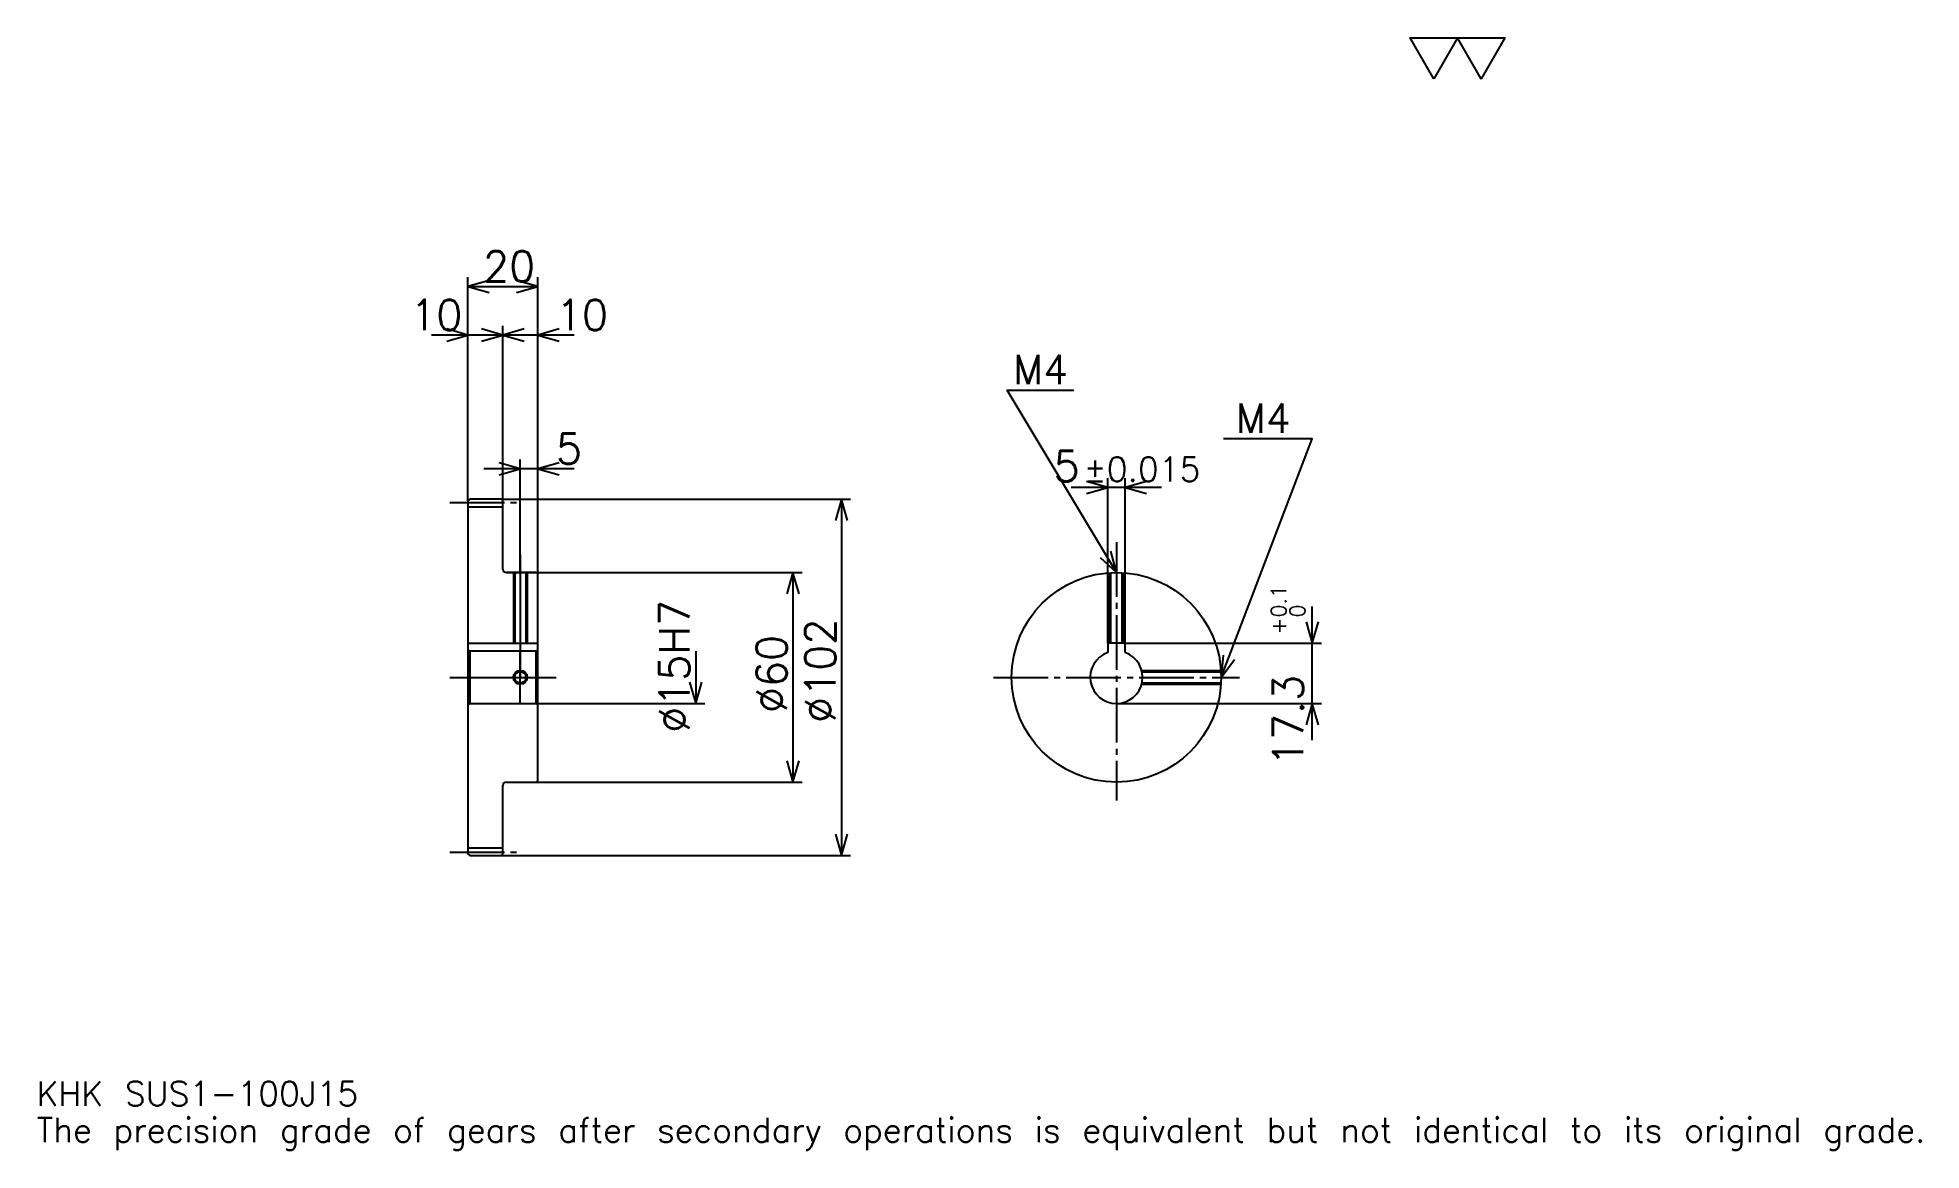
# Model space of a CAD drawing. Extents: x 18 to 557, y 6 to 325.
import ezdxf

# ---------------------------------------------------------------- set-up
doc = ezdxf.new("R2010")
doc.units = 0
doc.linetypes.add('DASHDOT', pattern=[20.869564, 15.652174, -1.73913, 1.73913, -1.73913])
doc.layers.get('0').update_dxf_attribs({"linetype": 'CONTINUOUS'})
doc.layers.add('DASHDOT', color=6, linetype='DASHDOT')
doc.styles.add('KANJI', font='TXT', dxfattribs={"bigfont": 'BIGFONT'})

msp = doc.modelspace()

# ---------------------------------------------------------------- linework, layer by layer
at = {"color": 5}
for p, q in [((140.869568, 192.739136), (140.869568, 256.217407)), ((140.869568, 253.608704), (160.869568, 253.608704)), ((160.869568, 192.739136), (160.869568, 256.217407)), ((161.304352, 239.695648), (130.434784, 239.695648)), ((171.304352, 239.695648), (140.434784, 239.695648)), ((150.869568, 192.739136), (150.869568, 242.304352)), ((171.304352, 201.434784), (145.434784, 201.434784)), ((155.869568, 192.739136), (155.869568, 204.043488)), ((339.456543, 196.08696), (313.586975, 196.08696)), ((324.021729, 151.539139), (324.021729, 198.695648)), ((329.021729, 151.539139), (329.021729, 198.695648)), ((140.869568, 192.239136), (140.869568, 192.739136)), ((150.369568, 192.739136), (160.869568, 192.739136)), ((150.869568, 192.239136), (150.869568, 192.739136)), ((155.869568, 171.739136), (155.869568, 192.739136)), ((155.869568, 171.739136), (155.869568, 192.739136)), ((160.869568, 192.739136), (250.434784, 192.739136)), ((160.869568, 171.239136), (160.869568, 192.739136)), ((247.82608, 192.739136), (247.82608, 90.739136)), ((151.869568, 171.739136), (160.869568, 171.739136)), ((160.869568, 171.739136), (236.521744, 171.739136)), ((233.913055, 171.739136), (233.913055, 111.739136)), ((382.608704, 123.804352), (382.608704, 161.973923)), ((329.021729, 151.539139), (385.217407, 151.539139)), ((206.08696, 149.239136), (206.08696, 134.239136)), ((160.869568, 134.239136), (208.695648, 134.239136)), ((326.521729, 134.239136), (385.217407, 134.239136)), ((151.869568, 111.739136), (160.869568, 111.739136)), ((160.869568, 111.739136), (236.521744, 111.739136)), ((150.369568, 90.739136), (160.869568, 90.739136)), ((160.869568, 90.739136), (250.434784, 90.739136))]:
    msp.add_line(p, q, dxfattribs=at)
at = {"color": 4}
for p, q in [((140.869568, 190.489136), (150.869568, 190.489136)), ((140.869568, 151.539139), (160.869568, 151.539139)), ((141.369568, 149.239136), (141.369568, 134.239136)), ((160.369568, 149.239136), (160.869568, 149.739136)), ((160.369568, 134.239136), (160.869568, 133.739136)), ((140.869568, 92.989136), (150.869568, 92.989136))]:
    msp.add_line(p, q, dxfattribs=at)
at = {"color": 7}
msp.add_lwpolyline([(417.391296, 313.043488), (410.608673, 324.800018), (437.739136, 324.800018), (430.956512, 313.043488), (424.17392, 324.800018), (417.391296, 313.043488)], dxfattribs=at)
at = {"color": 5}
for points in [[(146.956528, 255.347839), (140.869568, 253.608704), (146.956528, 251.869568)], [(154.782608, 251.869568), (160.869568, 253.608704), (154.782608, 255.347839)], [(134.782608, 237.956528), (140.869568, 239.695648), (134.782608, 241.434784)], [(144.782608, 237.956528), (150.869568, 239.695648), (144.782608, 241.434784)], [(156.956528, 241.434784), (150.869568, 239.695648), (156.956528, 237.956528)], [(166.956528, 241.434784), (160.869568, 239.695648), (166.956528, 237.956528)], [(326.521729, 171.739136), (295.217407, 223.913055), (314.347839, 223.913055)], [(356.521729, 141.739136), (382.608704, 210), (357.217407, 210)], [(149.782608, 199.695648), (155.869568, 201.434784), (149.782608, 203.17392)], [(166.956528, 203.17392), (160.869568, 201.434784), (166.956528, 199.695648)], [(317.934784, 194.347824), (324.021729, 196.08696), (317.934784, 197.826096)], [(335.108704, 197.826096), (329.021729, 196.08696), (335.108704, 194.347824)], [(249.565216, 186.652176), (247.82608, 192.739136), (246.08696, 186.652176)], [(321.898743, 176.063873), (326.521729, 171.739136), (324.881317, 177.853424)], [(235.652176, 165.652176), (233.913055, 171.739136), (232.17392, 165.652176)], [(380.869568, 157.626099), (382.608704, 151.539139), (384.347839, 157.626099)], [(357.07016, 148.045868), (356.521729, 141.739136), (360.319214, 146.804184)], [(204.347824, 140.326096), (206.08696, 134.239136), (207.82608, 140.326096)], [(384.347839, 128.152176), (382.608704, 134.239136), (380.869568, 128.152176)], [(232.17392, 117.826096), (233.913055, 111.739136), (235.652176, 117.826096)], [(246.08696, 96.826096), (247.82608, 90.739136), (249.565216, 96.826096)]]:
    msp.add_lwpolyline(points, dxfattribs=at)
at = {"color": 4}
for points in [[(150.869568, 172.739136), (150.869568, 192.239136), (150.369568, 192.739136), (141.369568, 192.739136), (140.869568, 192.239136), (140.869568, 133.739136)], [(151.869568, 111.739136), (160.369568, 111.739136), (160.869568, 112.239136), (160.869568, 171.239136), (160.369568, 171.739136), (151.869568, 171.739136)], [(153.869568, 171.739136), (153.869568, 151.539139)], [(154.249573, 171.739136), (154.249573, 151.539139)], [(157.489563, 171.739136), (157.489563, 151.539139)], [(157.869568, 171.739136), (157.869568, 151.539139)], [(324.521729, 151.539139), (324.521729, 171.672394)], [(324.901733, 151.539139), (324.901733, 171.695358)], [(328.141724, 151.539139), (328.141724, 171.695358)], [(328.521729, 151.539139), (328.521729, 171.672394)], [(329.021729, 148.810211), (329.021729, 151.539139), (324.021729, 151.539139), (324.021729, 148.810211)], [(140.869568, 133.739136), (141.369568, 134.239136), (160.369568, 134.239136), (160.369568, 149.239136), (141.369568, 149.239136), (140.869568, 149.739136)], [(333.750153, 143.739136), (356.455017, 143.739136)], [(333.844696, 143.359131), (356.477966, 143.359131)], [(333.750153, 139.739136), (356.455017, 139.739136)], [(333.844696, 140.119141), (356.477966, 140.119141)], [(140.869568, 133.739136), (140.869568, 91.239136), (141.369568, 90.739136), (150.369568, 90.739136), (150.869568, 91.239136), (150.869568, 110.739136)]]:
    msp.add_lwpolyline(points, dxfattribs=at)
for centre, radius in [((326.521729, 141.739136), 30), ((155.869568, 141.739136), 1.62)]:
    msp.add_circle(centre, radius, dxfattribs=at)
at = {"color": 7}
msp.add_circle((155.869568, 141.739136), 2, dxfattribs=at)
at = {"color": 4}
for centre, radius, start, end in [((151.869568, 172.739136), 1, 180, 270), ((326.521729, 141.739136), 7.5, 109.47122094, 70.52877906), ((151.869568, 110.739136), 1, 90, 180)]:
    msp.add_arc(centre, radius, start, end, dxfattribs=at)
at = {"layer": 'DASHDOT', "color": 7}
for p, q in [((135.652176, 191.739136), (156.08696, 191.739136)), ((326.521729, 180.434784), (326.521729, 106.521744)), ((155.869568, 171.739136), (155.869568, 141.739136)), ((135.652176, 141.739136), (166.08696, 141.739136)), ((291.304352, 141.739136), (361.739136, 141.739136)), ((135.652176, 91.739136), (156.08696, 91.739136))]:
    msp.add_line(p, q, dxfattribs=at)
for points in [[(155.869568, 176.956528), (155.869568, 146.321747)], [(155.869568, 134.521744), (155.869568, 148.956528)], [(148.652176, 141.739136), (163.08696, 141.739136)]]:
    msp.add_lwpolyline(points, dxfattribs=at)

# ---------------------------------------------------------------- texts
at = {"color": 7, "style": 'KANJI'}
for s, height, p in [('20', 8.695652, (145.217392, 255)), ('10', 8.695652, (124.347824, 241.08696)), ('10', 8.695652, (166.08696, 241.08696)), ('M4', 8.347826, (296.956543, 225.652176)), ('M4', 8.347826, (360.695679, 211.739136)), ('5', 8.695652, (166.08696, 202.826096)), ('5', 8.695652, (308.572205, 197.826096)), ('%%p0.015', 6.956522, (317.17981, 197.826096)), ('KHK SUS1-100J15', 6.956522, (17.391304, 19.130434)), ('The precision grade of gears after secondary operations is equivalent but not identical to its original grade.', 6.956522, (17.391304, 8.695652))]:
    msp.add_text(s, height=height, dxfattribs=at).set_placement(p)
for s, height, p in [('%%c15H7', 8.695652, (204.347824, 125.869568)), ('0.1', 4.347826, (375.130432, 158.872498)), ('0', 4.347826, (380.521729, 158.872498)), ('%%c102', 8.695652, (246.08696, 128.695648)), ('+', 4.347826, (375.130432, 154.002945)), ('%%c60', 8.695652, (232.17392, 131.521744)), ('17.3', 8.695652, (380, 116.364716))]:
    msp.add_text(s, height=height, rotation=90, dxfattribs=at).set_placement(p)

doc.saveas('drawing.dxf')
